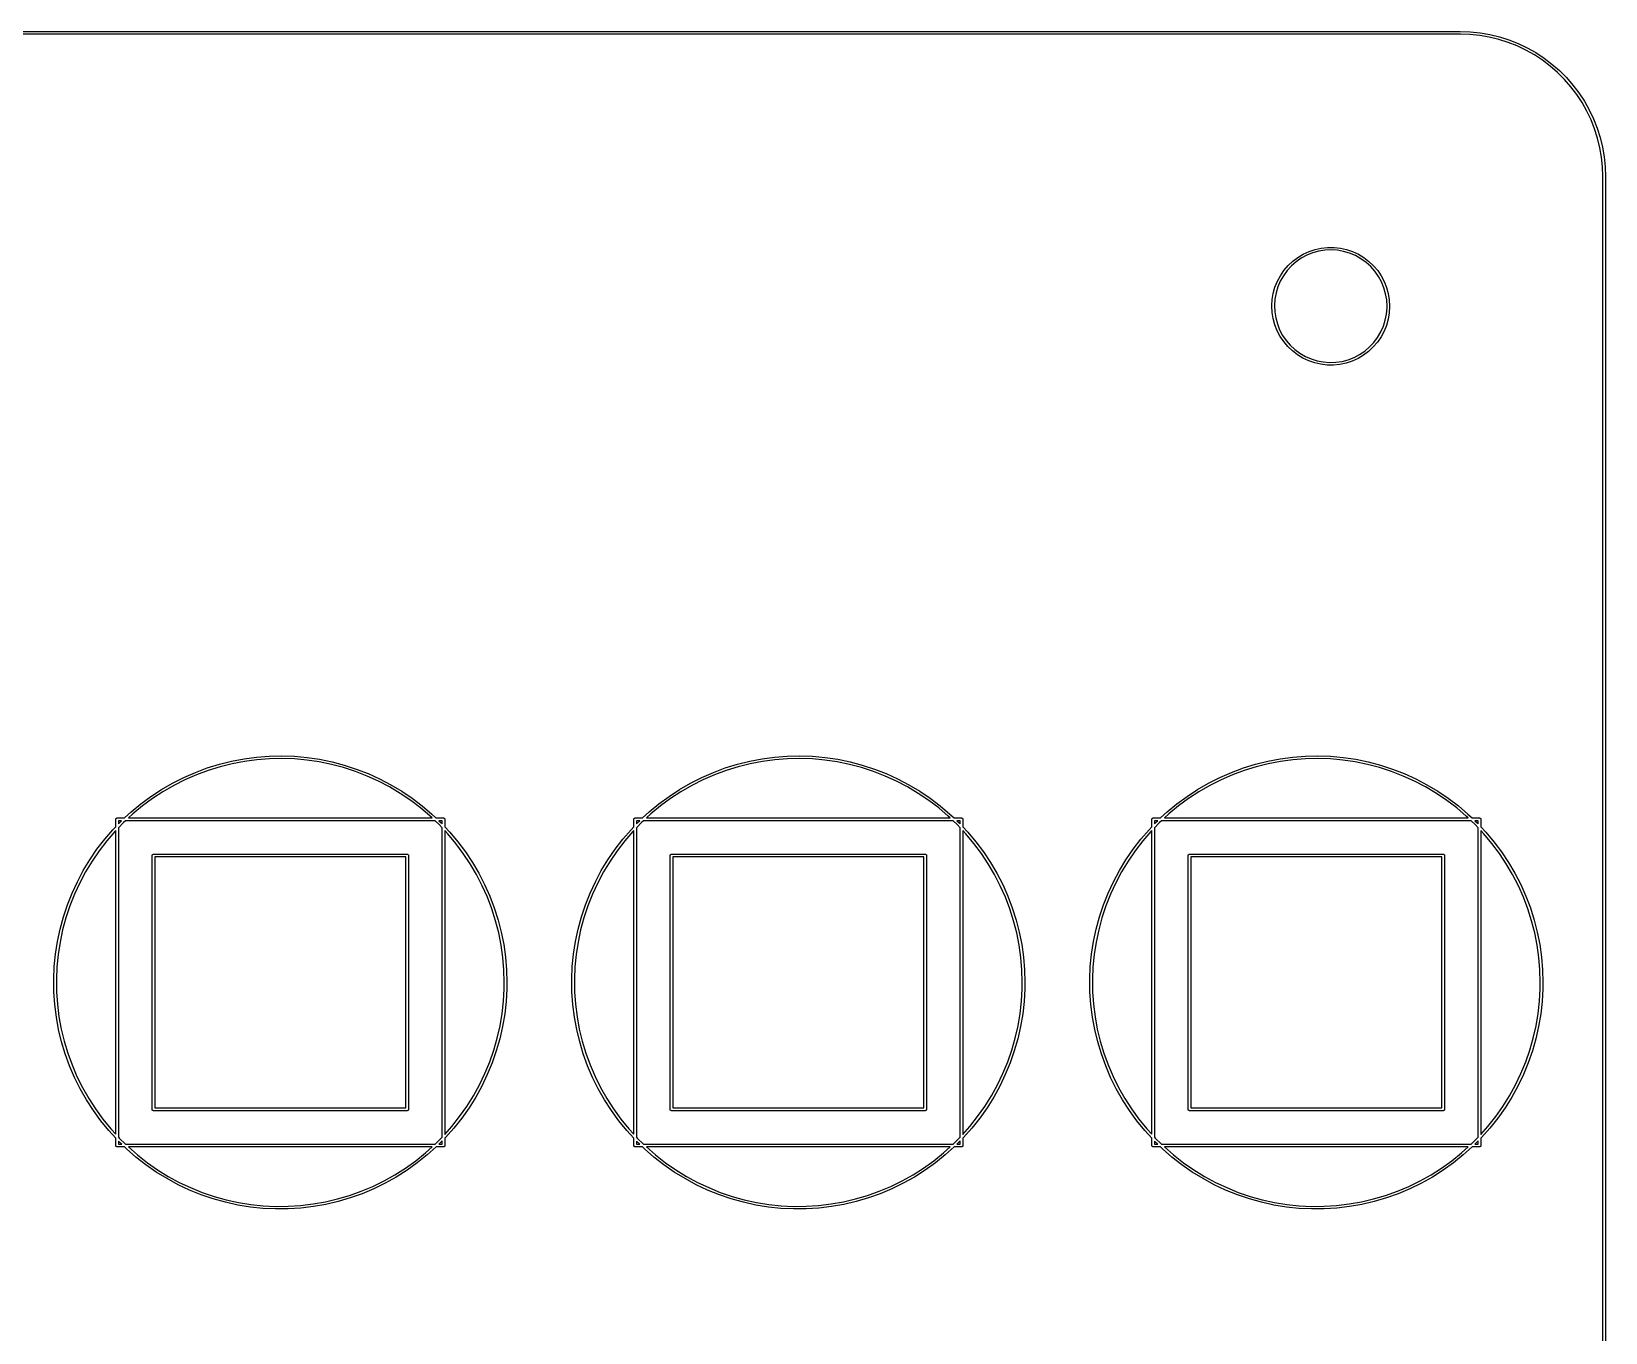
# Model space of a CAD drawing. Extents: x 63 to 356, y -222 to -69.
# Drawn here: x 269.6 to 356.5, y -140.8 to -69 of the extents above; entities that cross this region are included whole.
import ezdxf

# ---------------------------------------------------------------- set-up
doc = ezdxf.new("R2010")
doc.units = 0
doc.layers.add('BLACK', color=7, linetype='CONTINUOUS')

msp = doc.modelspace()

# ---------------------------------------------------------------- linework, layer by layer
at = {"layer": 'BLACK', "linetype": 'CONTINUOUS'}
for p, q in [((70.6437, -68.9813), (348.456, -68.9813)), ((348.456, -69.1312), (70.6437, -69.1312)), ((348.456, -68.9813), (349.003, -68.9999)), ((348.469, -69.1271), (348.456, -69.1312)), ((348.993, -69.145), (348.469, -69.1271)), ((349.527, -69.1999), (348.993, -69.145)), ((349.003, -68.9999), (349.547, -69.0559)), ((350.057, -69.2912), (349.527, -69.1999)), ((349.547, -69.0559), (350.086, -69.1488)), ((350.579, -69.4184), (350.057, -69.2912)), ((350.086, -69.1488), (350.618, -69.2784)), ((351.091, -69.5809), (350.579, -69.4184)), ((350.618, -69.2784), (351.139, -69.4439)), ((351.139, -69.4439), (351.648, -69.6446)), ((351.59, -69.778), (351.091, -69.5809)), ((352.076, -70.0087), (351.59, -69.778)), ((351.648, -69.6446), (352.143, -69.8796)), ((352.544, -70.272), (352.076, -70.0087)), ((352.143, -69.8796), (352.619, -70.1477)), ((352.993, -70.5666), (352.544, -70.272)), ((352.619, -70.1477), (353.077, -70.4478)), ((353.421, -70.8912), (352.993, -70.5666)), ((353.077, -70.4478), (353.513, -70.7784)), ((353.826, -71.2442), (353.421, -70.8912)), ((353.513, -70.7784), (353.925, -71.1379)), ((353.925, -71.1379), (354.312, -71.5248)), ((354.206, -71.6241), (353.826, -71.2442)), ((354.559, -72.0289), (354.206, -71.6241)), ((354.312, -71.5248), (354.672, -71.9372)), ((354.883, -72.457), (354.559, -72.0289)), ((354.672, -71.9372), (355.002, -72.3731)), ((355.178, -72.9061), (354.883, -72.457)), ((355.002, -72.3731), (355.302, -72.8306)), ((355.441, -73.3744), (355.178, -72.9061)), ((355.302, -72.8306), (355.57, -73.3075)), ((355.672, -73.8595), (355.441, -73.3744)), ((355.57, -73.3075), (355.805, -73.8016)), ((355.805, -73.8016), (356.006, -74.3105)), ((355.869, -74.3592), (355.672, -73.8595)), ((356.032, -74.8712), (355.869, -74.3592)), ((356.006, -74.3105), (356.172, -74.832)), ((356.159, -75.3931), (356.032, -74.8712)), ((356.25, -75.9225), (356.159, -75.3931)), ((356.172, -74.832), (356.301, -75.3636)), ((356.301, -75.3636), (356.394, -75.9027)), ((356.305, -76.4569), (356.25, -75.9225)), ((356.394, -75.9027), (356.45, -76.447)), ((356.323, -76.972), (356.305, -76.4569)), ((356.319, -76.9937), (356.323, -76.972)), ((356.319, -213.519), (356.319, -76.9937)), ((356.45, -76.447), (356.469, -76.9937)), ((356.469, -76.9937), (356.469, -213.519)), ((339.215, -81.6552), (339.495, -81.4431)), ((339.686, -81.493), (339.401, -81.6908)), ((339.495, -81.4431), (339.797, -81.2626)), ((339.991, -81.3281), (339.686, -81.493)), ((339.797, -81.2626), (340.116, -81.1157)), ((340.312, -81.1983), (339.991, -81.3281)), ((340.116, -81.1157), (340.449, -81.0042)), ((340.646, -81.105), (340.312, -81.1983)), ((340.449, -81.0042), (340.793, -80.9293)), ((340.988, -81.0496), (340.646, -81.105)), ((340.793, -80.9293), (341.142, -80.892)), ((341.334, -81.0327), (340.988, -81.0496)), ((341.142, -80.892), (341.494, -80.8926)), ((341.68, -81.0545), (341.334, -81.0327)), ((341.494, -80.8926), (341.843, -80.9311)), ((342.022, -81.1146), (341.68, -81.0545)), ((341.843, -80.9311), (342.186, -81.0072)), ((342.354, -81.2125), (342.022, -81.1146)), ((342.186, -81.0072), (342.519, -81.1199)), ((342.674, -81.3468), (342.354, -81.2125)), ((342.519, -81.1199), (342.838, -81.2679)), ((342.976, -81.516), (342.674, -81.3468)), ((342.838, -81.2679), (343.139, -81.4495)), ((343.258, -81.7177), (342.976, -81.516)), ((343.139, -81.4495), (343.419, -81.6625)), ((338.367, -82.764), (338.533, -82.4539)), ((338.703, -82.4556), (338.531, -82.757)), ((338.533, -82.4539), (338.731, -82.1635)), ((338.906, -82.1751), (338.703, -82.4556)), ((338.731, -82.1635), (338.959, -81.8962)), ((339.14, -81.9191), (338.906, -82.1751)), ((338.959, -81.8962), (339.215, -81.6552)), ((339.401, -81.6908), (339.14, -81.9191)), ((343.516, -81.9497), (343.258, -81.7177)), ((343.419, -81.6625), (343.674, -81.9045)), ((343.746, -82.2089), (343.516, -81.9497)), ((343.674, -81.9045), (343.901, -82.1726)), ((343.946, -82.4922), (343.746, -82.2089)), ((343.901, -82.1726), (344.098, -82.4636)), ((344.098, -82.4636), (344.263, -82.7743)), ((338.141, -83.4285), (338.236, -83.0901)), ((338.236, -83.0901), (338.367, -82.764)), ((338.395, -83.0756), (338.295, -83.4074)), ((338.531, -82.757), (338.395, -83.0756)), ((344.113, -82.7959), (343.946, -82.4922)), ((344.245, -83.1164), (344.113, -82.7959)), ((344.34, -83.4496), (344.245, -83.1164)), ((344.263, -82.7743), (344.393, -83.1009)), ((344.393, -83.1009), (344.487, -83.4396)), ((338.063, -84.1262), (338.064, -84.0941)), ((338.08, -84.4772), (338.063, -84.1262)), ((338.064, -84.0941), (338.083, -83.7752)), ((338.083, -83.7752), (338.141, -83.4285)), ((338.232, -83.7484), (338.208, -84.0941)), ((338.208, -84.0941), (338.222, -84.4405)), ((338.295, -83.4074), (338.232, -83.7484)), ((344.398, -83.7914), (344.34, -83.4496)), ((344.417, -84.1375), (344.398, -83.7914)), ((344.416, -84.2242), (344.417, -84.1375)), ((344.487, -83.4396), (344.543, -83.7865)), ((344.562, -84.1602), (344.541, -84.511)), ((344.543, -83.7865), (344.562, -84.1375)), ((344.562, -84.1375), (344.562, -84.1602)), ((338.136, -84.8243), (338.08, -84.4772)), ((338.229, -85.1634), (338.136, -84.8243)), ((338.222, -84.4405), (338.275, -84.783)), ((338.275, -84.783), (338.366, -85.1176)), ((344.215, -85.2401), (344.32, -84.9097)), ((344.32, -84.9097), (344.387, -84.5696)), ((344.482, -84.8575), (344.385, -85.1956)), ((344.387, -84.5696), (344.416, -84.2242)), ((344.541, -84.511), (344.482, -84.8575)), ((338.357, -85.4904), (338.229, -85.1634)), ((338.521, -85.8016), (338.357, -85.4904)), ((338.366, -85.1176), (338.494, -85.4398)), ((338.494, -85.4398), (338.657, -85.7459)), ((338.717, -86.0934), (338.521, -85.8016)), ((338.657, -85.7459), (338.853, -86.0319)), ((343.691, -86.1333), (343.899, -85.8557)), ((344.087, -85.8308), (343.887, -86.1205)), ((343.899, -85.8557), (344.074, -85.5567)), ((344.074, -85.5567), (344.215, -85.2401)), ((344.253, -85.5213), (344.087, -85.8308)), ((344.385, -85.1956), (344.253, -85.5213)), ((338.943, -86.3623), (338.717, -86.0934)), ((338.853, -86.0319), (339.079, -86.2943)), ((339.197, -86.6051), (338.943, -86.3623)), ((339.079, -86.2943), (339.333, -86.5299)), ((339.476, -86.8191), (339.197, -86.6051)), ((339.333, -86.5299), (339.612, -86.7356)), ((339.777, -87.0017), (339.476, -86.8191)), ((339.612, -86.7356), (339.913, -86.9089)), ((342.595, -86.9651), (342.902, -86.8045)), ((342.902, -86.8045), (343.19, -86.6106)), ((343.402, -86.6271), (343.12, -86.8382)), ((343.19, -86.6106), (343.454, -86.386)), ((343.658, -86.387), (343.402, -86.6271)), ((343.454, -86.386), (343.691, -86.1333)), ((343.887, -86.1205), (343.658, -86.387)), ((340.095, -87.1508), (339.777, -87.0017)), ((339.913, -86.9089), (340.23, -87.0477)), ((340.428, -87.2647), (340.095, -87.1508)), ((340.23, -87.0477), (340.561, -87.1502)), ((340.771, -87.342), (340.428, -87.2647)), ((340.561, -87.1502), (340.902, -87.2151)), ((341.12, -87.3818), (340.771, -87.342)), ((340.902, -87.2151), (341.247, -87.2417)), ((341.471, -87.3836), (341.12, -87.3818)), ((341.247, -87.2417), (341.594, -87.2296)), ((341.821, -87.3475), (341.471, -87.3836)), ((341.594, -87.2296), (341.937, -87.179)), ((342.165, -87.2738), (341.821, -87.3475)), ((341.937, -87.179), (342.272, -87.0904)), ((342.498, -87.1634), (342.165, -87.2738)), ((342.272, -87.0904), (342.595, -86.9651)), ((342.818, -87.0177), (342.498, -87.1634)), ((343.12, -86.8382), (342.818, -87.0177)), ((280.007, -109.405), (280.685, -109.236)), ((280.716, -109.378), (280.046, -109.545)), ((280.685, -109.236), (281.37, -109.105)), ((281.394, -109.248), (280.716, -109.378)), ((281.37, -109.105), (282.062, -109.013)), ((282.077, -109.157), (281.394, -109.248)), ((282.062, -109.013), (282.758, -108.96)), ((282.765, -109.104), (282.077, -109.157)), ((282.758, -108.96), (283.456, -108.945)), ((283.455, -109.09), (282.765, -109.104)), ((284.144, -109.114), (283.455, -109.09)), ((283.456, -108.945), (284.154, -108.969)), ((284.832, -109.176), (284.144, -109.114)), ((284.154, -108.969), (284.849, -109.033)), ((285.514, -109.277), (284.832, -109.176)), ((284.849, -109.033), (285.539, -109.134)), ((286.19, -109.416), (285.514, -109.277)), ((285.539, -109.134), (286.223, -109.275)), ((286.223, -109.275), (286.898, -109.453)), ((308.582, -109.405), (309.26, -109.236)), ((309.291, -109.378), (308.621, -109.545)), ((309.26, -109.236), (309.945, -109.105)), ((309.969, -109.248), (309.291, -109.378)), ((309.945, -109.105), (310.637, -109.013)), ((310.652, -109.157), (309.969, -109.248)), ((310.637, -109.013), (311.333, -108.96)), ((311.34, -109.104), (310.652, -109.157)), ((311.333, -108.96), (312.031, -108.945)), ((312.03, -109.09), (311.34, -109.104)), ((312.719, -109.114), (312.03, -109.09)), ((312.031, -108.945), (312.729, -108.969)), ((313.407, -109.176), (312.719, -109.114)), ((312.729, -108.969), (313.424, -109.033)), ((314.089, -109.277), (313.407, -109.176)), ((313.424, -109.033), (314.114, -109.134)), ((314.765, -109.416), (314.089, -109.277)), ((314.114, -109.134), (314.798, -109.275)), ((314.798, -109.275), (315.473, -109.453)), ((337.157, -109.405), (337.835, -109.236)), ((337.866, -109.378), (337.196, -109.545)), ((337.835, -109.236), (338.52, -109.105)), ((338.544, -109.248), (337.866, -109.378)), ((338.52, -109.105), (339.212, -109.013)), ((339.227, -109.157), (338.544, -109.248)), ((339.212, -109.013), (339.908, -108.96)), ((339.915, -109.104), (339.227, -109.157)), ((339.908, -108.96), (340.606, -108.945)), ((340.605, -109.09), (339.915, -109.104)), ((341.294, -109.114), (340.605, -109.09)), ((340.606, -108.945), (341.304, -108.969)), ((341.982, -109.176), (341.294, -109.114)), ((341.304, -108.969), (341.999, -109.033)), ((342.664, -109.277), (341.982, -109.176)), ((341.999, -109.033), (342.689, -109.134)), ((343.34, -109.416), (342.664, -109.277)), ((342.689, -109.134), (343.373, -109.275)), ((343.373, -109.275), (344.048, -109.453)), ((277.424, -110.449), (278.047, -110.134)), ((278.109, -110.265), (277.493, -110.576)), ((278.047, -110.134), (278.686, -109.855)), ((278.741, -109.989), (278.109, -110.265)), ((278.686, -109.855), (279.341, -109.611)), ((279.387, -109.749), (278.741, -109.989)), ((279.341, -109.611), (280.007, -109.405)), ((280.046, -109.545), (279.387, -109.749)), ((286.857, -109.592), (286.19, -109.416)), ((287.513, -109.805), (286.857, -109.592)), ((286.898, -109.453), (287.562, -109.669)), ((288.156, -110.055), (287.513, -109.805)), ((287.562, -109.669), (288.212, -109.921)), ((288.784, -110.34), (288.156, -110.055)), ((288.212, -109.921), (288.848, -110.21)), ((288.848, -110.21), (289.467, -110.533)), ((305.999, -110.449), (306.622, -110.134)), ((306.684, -110.265), (306.068, -110.576)), ((306.622, -110.134), (307.261, -109.855)), ((307.316, -109.989), (306.684, -110.265)), ((307.261, -109.855), (307.916, -109.611)), ((307.962, -109.749), (307.316, -109.989)), ((307.916, -109.611), (308.582, -109.405)), ((308.621, -109.545), (307.962, -109.749)), ((315.432, -109.592), (314.765, -109.416)), ((316.088, -109.805), (315.432, -109.592)), ((315.473, -109.453), (316.137, -109.669)), ((316.731, -110.055), (316.088, -109.805)), ((316.137, -109.669), (316.787, -109.921)), ((317.359, -110.34), (316.731, -110.055)), ((316.787, -109.921), (317.423, -110.21)), ((317.423, -110.21), (318.042, -110.533)), ((334.574, -110.449), (335.197, -110.134)), ((335.259, -110.265), (334.643, -110.576)), ((335.197, -110.134), (335.836, -109.855)), ((335.891, -109.989), (335.259, -110.265)), ((335.836, -109.855), (336.491, -109.611)), ((336.537, -109.749), (335.891, -109.989)), ((336.491, -109.611), (337.157, -109.405)), ((337.196, -109.545), (336.537, -109.749)), ((344.007, -109.592), (343.34, -109.416)), ((344.663, -109.805), (344.007, -109.592)), ((344.048, -109.453), (344.712, -109.669)), ((345.306, -110.055), (344.663, -109.805)), ((344.712, -109.669), (345.362, -109.921)), ((345.934, -110.34), (345.306, -110.055)), ((345.362, -109.921), (345.998, -110.21)), ((345.998, -110.21), (346.617, -110.533)), ((276.235, -111.18), (276.819, -110.798)), ((276.895, -110.921), (276.318, -111.299)), ((276.819, -110.798), (277.424, -110.449)), ((277.493, -110.576), (276.895, -110.921)), ((289.396, -110.66), (288.784, -110.34)), ((289.988, -111.013), (289.396, -110.66)), ((289.467, -110.533), (290.066, -110.89)), ((290.56, -111.399), (289.988, -111.013)), ((290.066, -110.89), (290.645, -111.281)), ((304.81, -111.18), (305.394, -110.798)), ((305.47, -110.921), (304.893, -111.299)), ((305.394, -110.798), (305.999, -110.449)), ((306.068, -110.576), (305.47, -110.921)), ((317.971, -110.66), (317.359, -110.34)), ((318.563, -111.013), (317.971, -110.66)), ((318.042, -110.533), (318.641, -110.89)), ((319.135, -111.399), (318.563, -111.013)), ((318.641, -110.89), (319.22, -111.281)), ((333.385, -111.18), (333.969, -110.798)), ((334.045, -110.921), (333.468, -111.299)), ((333.969, -110.798), (334.574, -110.449)), ((334.643, -110.576), (334.045, -110.921)), ((346.546, -110.66), (345.934, -110.34)), ((347.138, -111.013), (346.546, -110.66)), ((346.617, -110.533), (347.216, -110.89)), ((347.71, -111.399), (347.138, -111.013)), ((347.216, -110.89), (347.795, -111.281)), ((275.136, -112.039), (275.674, -111.594)), ((275.763, -111.709), (275.231, -112.148)), ((275.674, -111.594), (276.235, -111.18)), ((276.318, -111.299), (275.763, -111.709)), ((291.11, -111.816), (290.56, -111.399)), ((290.645, -111.281), (291.201, -111.703)), ((291.635, -112.263), (291.11, -111.816)), ((291.201, -111.703), (291.732, -112.155)), ((303.711, -112.039), (304.249, -111.594)), ((304.338, -111.709), (303.806, -112.148)), ((304.249, -111.594), (304.81, -111.18)), ((304.893, -111.299), (304.338, -111.709)), ((319.685, -111.816), (319.135, -111.399)), ((319.22, -111.281), (319.776, -111.703)), ((320.21, -112.263), (319.685, -111.816)), ((319.776, -111.703), (320.307, -112.155)), ((332.286, -112.039), (332.824, -111.594)), ((332.913, -111.709), (332.381, -112.148)), ((332.824, -111.594), (333.385, -111.18)), ((333.468, -111.299), (332.913, -111.709)), ((348.26, -111.816), (347.71, -111.399)), ((347.795, -111.281), (348.351, -111.703)), ((348.785, -112.263), (348.26, -111.816)), ((348.351, -111.703), (348.882, -112.155)), ((274.139, -113.016), (274.294, -112.855)), ((274.294, -112.444), (274.296, -112.434)), ((274.294, -112.855), (274.294, -112.444)), ((274.295, -112.431), (274.297, -112.428)), ((274.296, -112.434), (274.295, -112.431)), ((274.297, -112.428), (274.298, -112.418)), ((274.298, -112.418), (274.311, -112.403)), ((274.311, -112.403), (274.321, -112.386)), ((274.321, -112.386), (274.327, -112.384)), ((274.327, -112.384), (274.331, -112.379)), ((274.331, -112.379), (274.35, -112.375)), ((274.35, -112.375), (274.369, -112.369)), ((274.369, -112.369), (274.78, -112.369)), ((274.444, -112.519), (274.444, -112.7)), ((274.444, -112.7), (274.618, -112.519)), ((274.618, -112.519), (274.444, -112.519)), ((274.725, -112.617), (274.444, -112.908)), ((274.831, -112.519), (274.725, -112.617)), ((274.78, -112.369), (275.136, -112.039)), ((291.904, -112.519), (274.831, -112.519)), ((275.231, -112.148), (274.993, -112.369)), ((274.993, -112.369), (291.747, -112.369)), ((291.747, -112.369), (291.635, -112.263)), ((291.732, -112.155), (291.957, -112.369)), ((292.135, -112.739), (291.904, -112.519)), ((291.957, -112.369), (292.369, -112.369)), ((292.114, -112.519), (292.238, -112.636)), ((292.294, -112.519), (292.114, -112.519)), ((292.294, -112.908), (292.135, -112.739)), ((292.238, -112.636), (292.294, -112.696)), ((292.294, -112.696), (292.294, -112.519)), ((292.369, -112.369), (292.379, -112.37)), ((292.379, -112.37), (292.382, -112.37)), ((292.382, -112.37), (292.385, -112.372)), ((292.385, -112.372), (292.394, -112.373)), ((292.394, -112.373), (292.409, -112.386)), ((292.409, -112.386), (292.426, -112.395)), ((292.426, -112.395), (292.429, -112.402)), ((292.429, -112.402), (292.434, -112.406)), ((292.434, -112.406), (292.437, -112.425)), ((292.437, -112.425), (292.444, -112.444)), ((292.444, -112.444), (292.444, -112.856)), ((292.444, -112.856), (292.716, -113.145)), ((302.714, -113.016), (302.869, -112.855)), ((302.869, -112.444), (302.871, -112.434)), ((302.869, -112.855), (302.869, -112.444)), ((302.87, -112.431), (302.872, -112.428)), ((302.871, -112.434), (302.87, -112.431)), ((302.872, -112.428), (302.873, -112.418)), ((302.873, -112.418), (302.886, -112.403)), ((302.886, -112.403), (302.896, -112.386)), ((302.896, -112.386), (302.902, -112.384)), ((302.902, -112.384), (302.906, -112.379)), ((302.906, -112.379), (302.925, -112.375)), ((302.925, -112.375), (302.944, -112.369)), ((302.944, -112.369), (303.355, -112.369)), ((303.019, -112.519), (303.019, -112.7)), ((303.019, -112.7), (303.193, -112.519)), ((303.193, -112.519), (303.019, -112.519)), ((303.3, -112.617), (303.019, -112.908)), ((303.406, -112.519), (303.3, -112.617)), ((303.355, -112.369), (303.711, -112.039)), ((320.479, -112.519), (303.406, -112.519)), ((303.806, -112.148), (303.568, -112.369)), ((303.568, -112.369), (320.322, -112.369)), ((320.322, -112.369), (320.21, -112.263)), ((320.307, -112.155), (320.532, -112.369)), ((320.71, -112.739), (320.479, -112.519)), ((320.532, -112.369), (320.944, -112.369)), ((320.689, -112.519), (320.813, -112.636)), ((320.869, -112.519), (320.689, -112.519)), ((320.869, -112.908), (320.71, -112.739)), ((320.813, -112.636), (320.869, -112.696)), ((320.869, -112.696), (320.869, -112.519)), ((320.944, -112.369), (320.954, -112.37)), ((320.954, -112.37), (320.957, -112.37)), ((320.957, -112.37), (320.96, -112.372)), ((320.96, -112.372), (320.969, -112.373)), ((320.969, -112.373), (320.984, -112.386)), ((320.984, -112.386), (321.001, -112.395)), ((321.001, -112.395), (321.004, -112.402)), ((321.004, -112.402), (321.009, -112.406)), ((321.009, -112.406), (321.012, -112.425)), ((321.012, -112.425), (321.019, -112.444)), ((321.019, -112.444), (321.019, -112.856)), ((321.019, -112.856), (321.291, -113.145)), ((331.289, -113.016), (331.444, -112.855)), ((331.444, -112.444), (331.446, -112.434)), ((331.444, -112.855), (331.444, -112.444)), ((331.445, -112.431), (331.447, -112.428)), ((331.446, -112.434), (331.445, -112.431)), ((331.447, -112.428), (331.448, -112.418)), ((331.448, -112.418), (331.461, -112.403)), ((331.461, -112.403), (331.471, -112.386)), ((331.471, -112.386), (331.477, -112.384)), ((331.477, -112.384), (331.481, -112.379)), ((331.481, -112.379), (331.5, -112.375)), ((331.5, -112.375), (331.519, -112.369)), ((331.519, -112.369), (331.93, -112.369)), ((331.594, -112.519), (331.594, -112.7)), ((331.594, -112.7), (331.768, -112.519)), ((331.768, -112.519), (331.594, -112.519)), ((331.875, -112.617), (331.594, -112.908)), ((331.981, -112.519), (331.875, -112.617)), ((331.93, -112.369), (332.286, -112.039)), ((349.054, -112.519), (331.981, -112.519)), ((332.381, -112.148), (332.143, -112.369)), ((332.143, -112.369), (348.897, -112.369)), ((348.897, -112.369), (348.785, -112.263)), ((348.882, -112.155), (349.107, -112.369)), ((349.285, -112.739), (349.054, -112.519)), ((349.107, -112.369), (349.519, -112.369)), ((349.264, -112.519), (349.388, -112.636)), ((349.444, -112.519), (349.264, -112.519)), ((349.444, -112.908), (349.285, -112.739)), ((349.388, -112.636), (349.444, -112.696)), ((349.444, -112.696), (349.444, -112.519)), ((349.519, -112.369), (349.529, -112.37)), ((349.529, -112.37), (349.532, -112.37)), ((349.532, -112.37), (349.535, -112.372)), ((349.535, -112.372), (349.544, -112.373)), ((349.544, -112.373), (349.559, -112.386)), ((349.559, -112.386), (349.576, -112.395)), ((349.576, -112.395), (349.579, -112.402)), ((349.579, -112.402), (349.584, -112.406)), ((349.584, -112.406), (349.587, -112.425)), ((349.587, -112.425), (349.594, -112.444)), ((349.594, -112.444), (349.594, -112.856)), ((349.594, -112.856), (349.866, -113.145)), ((273.257, -114.097), (273.683, -113.544)), ((273.795, -113.636), (273.374, -114.182)), ((273.683, -113.544), (274.139, -113.016)), ((274.246, -113.113), (273.795, -113.636)), ((274.294, -113.064), (274.246, -113.113)), ((274.294, -129.82), (274.294, -113.064)), ((274.444, -112.908), (274.444, -129.984)), ((292.294, -129.982), (292.294, -112.908)), ((292.607, -113.241), (292.444, -113.067)), ((292.444, -113.067), (292.444, -129.823)), ((293.051, -113.77), (292.607, -113.241)), ((292.716, -113.145), (293.164, -113.68)), ((293.164, -113.68), (293.582, -114.239)), ((301.832, -114.097), (302.258, -113.544)), ((302.37, -113.636), (301.949, -114.182)), ((302.258, -113.544), (302.714, -113.016)), ((302.821, -113.113), (302.37, -113.636)), ((302.869, -113.064), (302.821, -113.113)), ((302.869, -129.82), (302.869, -113.064)), ((303.019, -112.908), (303.019, -129.984)), ((320.869, -129.982), (320.869, -112.908)), ((321.182, -113.241), (321.019, -113.067)), ((321.019, -113.067), (321.019, -129.823)), ((321.626, -113.77), (321.182, -113.241)), ((321.291, -113.145), (321.739, -113.68)), ((321.739, -113.68), (322.157, -114.239)), ((330.407, -114.097), (330.833, -113.544)), ((330.945, -113.636), (330.524, -114.182)), ((330.833, -113.544), (331.289, -113.016)), ((331.396, -113.113), (330.945, -113.636)), ((331.444, -113.064), (331.396, -113.113)), ((331.444, -129.82), (331.444, -113.064)), ((331.594, -112.908), (331.594, -129.984)), ((349.444, -129.982), (349.444, -112.908)), ((349.757, -113.241), (349.594, -113.067)), ((349.594, -113.067), (349.594, -129.823)), ((350.201, -113.77), (349.757, -113.241)), ((349.866, -113.145), (350.314, -113.68)), ((350.314, -113.68), (350.732, -114.239)), ((272.862, -114.673), (273.257, -114.097)), ((273.374, -114.182), (272.984, -114.751)), ((276.294, -114.444), (276.296, -114.434)), ((276.294, -128.444), (276.294, -114.444)), ((276.295, -114.431), (276.297, -114.428)), ((276.296, -114.434), (276.295, -114.431)), ((276.297, -114.428), (276.298, -114.418)), ((276.298, -114.418), (276.311, -114.403)), ((276.311, -114.403), (276.321, -114.386)), ((276.321, -114.386), (276.327, -114.384)), ((276.327, -114.384), (276.331, -114.379)), ((276.331, -114.379), (276.35, -114.375)), ((276.35, -114.375), (276.369, -114.369)), ((276.369, -114.369), (290.369, -114.369)), ((276.444, -114.519), (276.444, -128.369)), ((290.294, -114.519), (276.444, -114.519)), ((290.294, -128.369), (290.294, -114.519)), ((290.369, -114.369), (290.379, -114.37)), ((290.379, -114.37), (290.382, -114.37)), ((290.382, -114.37), (290.385, -114.372)), ((290.385, -114.372), (290.394, -114.373)), ((290.394, -114.373), (290.409, -114.386)), ((290.409, -114.386), (290.426, -114.395)), ((290.426, -114.395), (290.429, -114.402)), ((290.429, -114.402), (290.434, -114.406)), ((290.434, -114.406), (290.437, -114.425)), ((290.437, -114.425), (290.444, -114.444)), ((290.444, -114.444), (290.444, -128.444)), ((293.464, -114.322), (293.051, -113.77)), ((293.846, -114.897), (293.464, -114.322)), ((293.582, -114.239), (293.969, -114.82)), ((301.437, -114.673), (301.832, -114.097)), ((301.949, -114.182), (301.559, -114.751)), ((304.869, -114.444), (304.871, -114.434)), ((304.869, -128.444), (304.869, -114.444)), ((304.87, -114.431), (304.872, -114.428)), ((304.871, -114.434), (304.87, -114.431)), ((304.872, -114.428), (304.873, -114.418)), ((304.873, -114.418), (304.886, -114.403)), ((304.886, -114.403), (304.896, -114.386)), ((304.896, -114.386), (304.902, -114.384)), ((304.902, -114.384), (304.906, -114.379)), ((304.906, -114.379), (304.925, -114.375)), ((304.925, -114.375), (304.944, -114.369)), ((304.944, -114.369), (318.944, -114.369)), ((305.019, -114.519), (305.019, -128.369)), ((318.869, -114.519), (305.019, -114.519)), ((318.869, -128.369), (318.869, -114.519)), ((318.944, -114.369), (318.954, -114.37)), ((318.954, -114.37), (318.957, -114.37)), ((318.957, -114.37), (318.96, -114.372)), ((318.96, -114.372), (318.969, -114.373)), ((318.969, -114.373), (318.984, -114.386)), ((318.984, -114.386), (319.001, -114.395)), ((319.001, -114.395), (319.004, -114.402)), ((319.004, -114.402), (319.009, -114.406)), ((319.009, -114.406), (319.012, -114.425)), ((319.012, -114.425), (319.019, -114.444)), ((319.019, -114.444), (319.019, -128.444)), ((322.039, -114.322), (321.626, -113.77)), ((322.421, -114.897), (322.039, -114.322)), ((322.157, -114.239), (322.544, -114.82)), ((330.012, -114.673), (330.407, -114.097)), ((330.524, -114.182), (330.134, -114.751)), ((333.444, -114.444), (333.446, -114.434)), ((333.444, -128.444), (333.444, -114.444)), ((333.445, -114.431), (333.447, -114.428)), ((333.446, -114.434), (333.445, -114.431)), ((333.447, -114.428), (333.448, -114.418)), ((333.448, -114.418), (333.461, -114.403)), ((333.461, -114.403), (333.471, -114.386)), ((333.471, -114.386), (333.477, -114.384)), ((333.477, -114.384), (333.481, -114.379)), ((333.481, -114.379), (333.5, -114.375)), ((333.5, -114.375), (333.519, -114.369)), ((333.519, -114.369), (347.519, -114.369)), ((333.594, -114.519), (333.594, -128.369)), ((347.444, -114.519), (333.594, -114.519)), ((347.444, -128.369), (347.444, -114.519)), ((347.519, -114.369), (347.529, -114.37)), ((347.529, -114.37), (347.532, -114.37)), ((347.532, -114.37), (347.535, -114.372)), ((347.535, -114.372), (347.544, -114.373)), ((347.544, -114.373), (347.559, -114.386)), ((347.559, -114.386), (347.576, -114.395)), ((347.576, -114.395), (347.579, -114.402)), ((347.579, -114.402), (347.584, -114.406)), ((347.584, -114.406), (347.587, -114.425)), ((347.587, -114.425), (347.594, -114.444)), ((347.594, -114.444), (347.594, -128.444)), ((350.614, -114.322), (350.201, -113.77)), ((350.996, -114.897), (350.614, -114.322)), ((350.732, -114.239), (351.119, -114.82)), ((272.173, -115.886), (272.501, -115.27)), ((272.627, -115.341), (272.303, -115.951)), ((272.501, -115.27), (272.862, -114.673)), ((272.984, -114.751), (272.627, -115.341)), ((294.195, -115.492), (293.846, -114.897)), ((293.969, -114.82), (294.322, -115.422)), ((294.322, -115.422), (294.641, -116.043)), ((300.748, -115.886), (301.076, -115.27)), ((301.202, -115.341), (300.878, -115.951)), ((301.076, -115.27), (301.437, -114.673)), ((301.559, -114.751), (301.202, -115.341)), ((322.77, -115.492), (322.421, -114.897)), ((322.544, -114.82), (322.897, -115.422)), ((322.897, -115.422), (323.216, -116.043)), ((329.323, -115.886), (329.651, -115.27)), ((329.777, -115.341), (329.453, -115.951)), ((329.651, -115.27), (330.012, -114.673)), ((330.134, -114.751), (329.777, -115.341)), ((351.345, -115.492), (350.996, -114.897)), ((351.119, -114.82), (351.472, -115.422)), ((351.472, -115.422), (351.791, -116.043)), ((271.88, -116.52), (272.173, -115.886)), ((272.303, -115.951), (272.014, -116.577)), ((294.51, -116.106), (294.195, -115.492)), ((294.791, -116.736), (294.51, -116.106)), ((294.641, -116.043), (294.925, -116.681)), ((300.455, -116.52), (300.748, -115.886)), ((300.878, -115.951), (300.589, -116.577)), ((323.085, -116.106), (322.77, -115.492)), ((323.366, -116.736), (323.085, -116.106)), ((323.216, -116.043), (323.5, -116.681)), ((329.03, -116.52), (329.323, -115.886)), ((329.453, -115.951), (329.164, -116.577)), ((351.66, -116.106), (351.345, -115.492)), ((351.941, -116.736), (351.66, -116.106)), ((351.791, -116.043), (352.075, -116.681)), ((271.403, -117.831), (271.623, -117.169)), ((271.623, -117.169), (271.88, -116.52)), ((272.014, -116.577), (271.76, -117.218)), ((295.036, -117.381), (294.791, -116.736)), ((294.925, -116.681), (295.173, -117.333)), ((299.978, -117.831), (300.198, -117.169)), ((300.198, -117.169), (300.455, -116.52)), ((300.589, -116.577), (300.335, -117.218)), ((323.611, -117.381), (323.366, -116.736)), ((323.5, -116.681), (323.748, -117.333)), ((328.553, -117.831), (328.773, -117.169)), ((328.773, -117.169), (329.03, -116.52)), ((329.164, -116.577), (328.91, -117.218)), ((352.186, -117.381), (351.941, -116.736)), ((352.075, -116.681), (352.323, -117.333)), ((271.22, -118.505), (271.403, -117.831)), ((271.542, -117.873), (271.361, -118.539)), ((271.76, -117.218), (271.542, -117.873)), ((295.244, -118.038), (295.036, -117.381)), ((295.173, -117.333), (295.384, -117.999)), ((295.416, -118.707), (295.244, -118.038)), ((295.384, -117.999), (295.557, -118.675)), ((299.795, -118.505), (299.978, -117.831)), ((300.117, -117.873), (299.936, -118.539)), ((300.335, -117.218), (300.117, -117.873)), ((323.819, -118.038), (323.611, -117.381)), ((323.748, -117.333), (323.959, -117.999)), ((323.991, -118.707), (323.819, -118.038)), ((323.959, -117.999), (324.132, -118.675)), ((328.37, -118.505), (328.553, -117.831)), ((328.692, -117.873), (328.511, -118.539)), ((328.91, -117.218), (328.692, -117.873)), ((352.394, -118.038), (352.186, -117.381)), ((352.323, -117.333), (352.534, -117.999)), ((352.566, -118.707), (352.394, -118.038)), ((352.534, -117.999), (352.707, -118.675)), ((271.075, -119.187), (271.22, -118.505)), ((271.361, -118.539), (271.218, -119.214)), ((295.55, -119.383), (295.416, -118.707)), ((295.557, -118.675), (295.693, -119.359)), ((299.65, -119.187), (299.795, -118.505)), ((299.936, -118.539), (299.793, -119.214)), ((324.125, -119.383), (323.991, -118.707)), ((324.132, -118.675), (324.268, -119.359)), ((328.225, -119.187), (328.37, -118.505)), ((328.511, -118.539), (328.368, -119.214)), ((352.7, -119.383), (352.566, -118.707)), ((352.707, -118.675), (352.843, -119.359)), ((270.968, -119.877), (271.075, -119.187)), ((271.218, -119.214), (271.112, -119.895)), ((295.646, -120.067), (295.55, -119.383)), ((295.693, -119.359), (295.79, -120.05)), ((299.543, -119.877), (299.65, -119.187)), ((299.793, -119.214), (299.687, -119.895)), ((324.221, -120.067), (324.125, -119.383)), ((324.268, -119.359), (324.365, -120.05)), ((328.118, -119.877), (328.225, -119.187)), ((328.368, -119.214), (328.262, -119.895)), ((352.796, -120.067), (352.7, -119.383)), ((352.843, -119.359), (352.94, -120.05)), ((270.871, -121.269), (270.9, -120.572)), ((270.9, -120.572), (270.968, -119.877)), ((271.045, -120.582), (271.016, -121.271)), ((271.112, -119.895), (271.045, -120.582)), ((295.704, -120.754), (295.646, -120.067)), ((295.79, -120.05), (295.848, -120.746)), ((299.446, -121.269), (299.475, -120.572)), ((299.475, -120.572), (299.543, -119.877)), ((299.62, -120.582), (299.591, -121.271)), ((299.687, -119.895), (299.62, -120.582)), ((324.279, -120.754), (324.221, -120.067)), ((324.365, -120.05), (324.423, -120.746)), ((328.021, -121.269), (328.05, -120.572)), ((328.05, -120.572), (328.118, -119.877)), ((328.195, -120.582), (328.166, -121.271)), ((328.262, -119.895), (328.195, -120.582)), ((352.854, -120.754), (352.796, -120.067)), ((352.94, -120.05), (352.998, -120.746)), ((270.871, -121.271), (270.871, -121.269)), ((270.881, -121.967), (270.871, -121.271)), ((271.016, -121.271), (271.025, -121.961)), ((295.723, -121.444), (295.704, -120.754)), ((295.718, -121.789), (295.723, -121.444)), ((295.848, -120.746), (295.868, -121.444)), ((295.868, -121.444), (295.863, -121.793)), ((299.446, -121.271), (299.446, -121.269)), ((299.456, -121.967), (299.446, -121.271)), ((299.591, -121.271), (299.6, -121.961)), ((324.298, -121.444), (324.279, -120.754)), ((324.293, -121.789), (324.298, -121.444)), ((324.423, -120.746), (324.443, -121.444)), ((324.443, -121.444), (324.438, -121.793)), ((328.021, -121.271), (328.021, -121.269)), ((328.031, -121.967), (328.021, -121.271)), ((328.166, -121.271), (328.175, -121.961)), ((352.873, -121.444), (352.854, -120.754)), ((352.868, -121.789), (352.873, -121.444)), ((352.998, -120.746), (353.018, -121.444)), ((353.018, -121.444), (353.013, -121.793)), ((270.929, -122.663), (270.881, -121.967)), ((271.025, -121.961), (271.074, -122.649)), ((295.68, -122.478), (295.718, -121.789)), ((295.863, -121.793), (295.824, -122.49)), ((299.504, -122.663), (299.456, -121.967)), ((299.6, -121.961), (299.649, -122.649)), ((324.255, -122.478), (324.293, -121.789)), ((324.438, -121.793), (324.399, -122.49)), ((328.079, -122.663), (328.031, -121.967)), ((328.175, -121.961), (328.224, -122.649)), ((352.83, -122.478), (352.868, -121.789)), ((353.013, -121.793), (352.974, -122.49)), ((271.017, -123.356), (270.929, -122.663)), ((271.074, -122.649), (271.16, -123.334)), ((295.488, -123.843), (295.603, -123.163)), ((295.603, -123.163), (295.68, -122.478)), ((295.746, -123.183), (295.63, -123.872)), ((295.824, -122.49), (295.746, -123.183)), ((299.592, -123.356), (299.504, -122.663)), ((299.649, -122.649), (299.735, -123.334)), ((324.063, -123.843), (324.178, -123.163)), ((324.178, -123.163), (324.255, -122.478)), ((324.321, -123.183), (324.205, -123.872)), ((324.399, -122.49), (324.321, -123.183)), ((328.167, -123.356), (328.079, -122.663)), ((328.224, -122.649), (328.31, -123.334)), ((352.638, -123.843), (352.753, -123.163)), ((352.753, -123.163), (352.83, -122.478)), ((352.896, -123.183), (352.78, -123.872)), ((352.974, -122.49), (352.896, -123.183)), ((271.143, -124.042), (271.017, -123.356)), ((271.307, -124.721), (271.143, -124.042)), ((271.16, -123.334), (271.285, -124.012)), ((271.285, -124.012), (271.447, -124.683)), ((295.335, -124.516), (295.488, -123.843)), ((295.63, -123.872), (295.475, -124.552)), ((299.718, -124.042), (299.592, -123.356)), ((299.882, -124.721), (299.718, -124.042)), ((299.735, -123.334), (299.86, -124.012)), ((299.86, -124.012), (300.022, -124.683)), ((323.91, -124.516), (324.063, -123.843)), ((324.205, -123.872), (324.05, -124.552)), ((328.293, -124.042), (328.167, -123.356)), ((328.457, -124.721), (328.293, -124.042)), ((328.31, -123.334), (328.435, -124.012)), ((328.435, -124.012), (328.597, -124.683)), ((352.485, -124.516), (352.638, -123.843)), ((352.78, -123.872), (352.625, -124.552)), ((271.509, -125.389), (271.307, -124.721)), ((271.447, -124.683), (271.646, -125.343)), ((295.145, -125.179), (295.335, -124.516)), ((295.475, -124.552), (295.283, -125.223)), ((300.084, -125.389), (299.882, -124.721)), ((300.022, -124.683), (300.221, -125.343)), ((323.72, -125.179), (323.91, -124.516)), ((324.05, -124.552), (323.858, -125.223)), ((328.659, -125.389), (328.457, -124.721)), ((328.597, -124.683), (328.796, -125.343)), ((352.295, -125.179), (352.485, -124.516)), ((352.625, -124.552), (352.433, -125.223)), ((271.747, -126.045), (271.509, -125.389)), ((271.646, -125.343), (271.882, -125.992)), ((294.655, -126.469), (294.918, -125.831)), ((295.053, -125.882), (294.787, -126.528)), ((294.918, -125.831), (295.145, -125.179)), ((295.283, -125.223), (295.053, -125.882)), ((300.322, -126.045), (300.084, -125.389)), ((300.221, -125.343), (300.457, -125.992)), ((323.23, -126.469), (323.493, -125.831)), ((323.628, -125.882), (323.362, -126.528)), ((323.493, -125.831), (323.72, -125.179)), ((323.858, -125.223), (323.628, -125.882)), ((328.897, -126.045), (328.659, -125.389)), ((328.796, -125.343), (329.032, -125.992)), ((351.805, -126.469), (352.068, -125.831)), ((352.203, -125.882), (351.937, -126.528)), ((352.068, -125.831), (352.295, -125.179)), ((352.433, -125.223), (352.203, -125.882)), ((272.022, -126.687), (271.747, -126.045)), ((271.882, -125.992), (272.154, -126.626)), ((272.333, -127.312), (272.022, -126.687)), ((272.154, -126.626), (272.461, -127.244)), ((294.357, -127.091), (294.655, -126.469)), ((294.787, -126.528), (294.486, -127.157)), ((300.597, -126.687), (300.322, -126.045)), ((300.457, -125.992), (300.729, -126.626)), ((300.908, -127.312), (300.597, -126.687)), ((300.729, -126.626), (301.036, -127.244)), ((322.932, -127.091), (323.23, -126.469)), ((323.362, -126.528), (323.061, -127.157)), ((329.172, -126.687), (328.897, -126.045)), ((329.032, -125.992), (329.304, -126.626)), ((329.483, -127.312), (329.172, -126.687)), ((329.304, -126.626), (329.611, -127.244)), ((351.507, -127.091), (351.805, -126.469)), ((351.937, -126.528), (351.636, -127.157)), ((272.677, -127.919), (272.333, -127.312)), ((272.461, -127.244), (272.801, -127.844)), ((294.024, -127.695), (294.357, -127.091)), ((294.486, -127.157), (294.149, -127.769)), ((301.252, -127.919), (300.908, -127.312)), ((301.036, -127.244), (301.376, -127.844)), ((322.599, -127.695), (322.932, -127.091)), ((323.061, -127.157), (322.724, -127.769)), ((329.827, -127.919), (329.483, -127.312)), ((329.611, -127.244), (329.951, -127.844)), ((351.174, -127.695), (351.507, -127.091)), ((351.636, -127.157), (351.299, -127.769)), ((273.056, -128.505), (272.677, -127.919)), ((272.801, -127.844), (273.175, -128.423)), ((273.175, -128.423), (273.581, -128.982)), ((276.3, -128.462), (276.294, -128.444)), ((276.304, -128.481), (276.3, -128.462)), ((276.309, -128.486), (276.304, -128.481)), ((276.311, -128.492), (276.309, -128.486)), ((276.328, -128.502), (276.311, -128.492)), ((276.444, -128.369), (290.294, -128.369)), ((290.417, -128.501), (290.411, -128.503)), ((290.427, -128.484), (290.417, -128.501)), ((290.439, -128.469), (290.427, -128.484)), ((290.441, -128.46), (290.439, -128.469)), ((290.443, -128.457), (290.441, -128.46)), ((290.444, -128.444), (290.442, -128.453)), ((290.442, -128.453), (290.443, -128.457)), ((293.261, -128.844), (293.659, -128.28)), ((293.78, -128.361), (293.377, -128.931)), ((293.659, -128.28), (294.024, -127.695)), ((294.149, -127.769), (293.78, -128.361)), ((301.631, -128.505), (301.252, -127.919)), ((301.376, -127.844), (301.75, -128.423)), ((301.75, -128.423), (302.156, -128.982)), ((304.875, -128.462), (304.869, -128.444)), ((304.879, -128.481), (304.875, -128.462)), ((304.884, -128.486), (304.879, -128.481)), ((304.886, -128.492), (304.884, -128.486)), ((304.903, -128.502), (304.886, -128.492)), ((305.019, -128.369), (318.869, -128.369)), ((318.992, -128.501), (318.986, -128.503)), ((319.002, -128.484), (318.992, -128.501)), ((319.014, -128.469), (319.002, -128.484)), ((319.016, -128.46), (319.014, -128.469)), ((319.018, -128.457), (319.016, -128.46)), ((319.019, -128.444), (319.017, -128.453)), ((319.017, -128.453), (319.018, -128.457)), ((321.836, -128.844), (322.234, -128.28)), ((322.355, -128.361), (321.952, -128.931)), ((322.234, -128.28), (322.599, -127.695)), ((322.724, -127.769), (322.355, -128.361)), ((330.206, -128.505), (329.827, -127.919)), ((329.951, -127.844), (330.325, -128.423)), ((330.325, -128.423), (330.731, -128.982)), ((333.45, -128.462), (333.444, -128.444)), ((333.454, -128.481), (333.45, -128.462)), ((333.459, -128.486), (333.454, -128.481)), ((333.461, -128.492), (333.459, -128.486)), ((333.478, -128.502), (333.461, -128.492)), ((333.594, -128.369), (347.444, -128.369)), ((347.567, -128.501), (347.561, -128.503)), ((347.577, -128.484), (347.567, -128.501)), ((347.589, -128.469), (347.577, -128.484)), ((347.591, -128.46), (347.589, -128.469)), ((347.593, -128.457), (347.591, -128.46)), ((347.594, -128.444), (347.592, -128.453)), ((347.592, -128.453), (347.593, -128.457)), ((350.411, -128.844), (350.809, -128.28)), ((350.93, -128.361), (350.527, -128.931)), ((350.809, -128.28), (351.174, -127.695)), ((351.299, -127.769), (350.93, -128.361)), ((273.466, -129.07), (273.056, -128.505)), ((273.907, -129.611), (273.466, -129.07)), ((273.581, -128.982), (274.017, -129.516)), ((276.343, -128.514), (276.328, -128.502)), ((276.353, -128.516), (276.343, -128.514)), ((276.356, -128.518), (276.353, -128.516)), ((276.359, -128.517), (276.356, -128.518)), ((276.369, -128.519), (276.359, -128.517)), ((290.369, -128.519), (276.369, -128.519)), ((290.387, -128.512), (290.369, -128.519)), ((290.406, -128.509), (290.387, -128.512)), ((290.411, -128.503), (290.406, -128.509)), ((292.833, -129.385), (293.261, -128.844)), ((293.377, -128.931), (292.944, -129.478)), ((302.041, -129.07), (301.631, -128.505)), ((302.482, -129.611), (302.041, -129.07)), ((302.156, -128.982), (302.592, -129.516)), ((304.918, -128.514), (304.903, -128.502)), ((304.928, -128.516), (304.918, -128.514)), ((304.931, -128.518), (304.928, -128.516)), ((304.934, -128.517), (304.931, -128.518)), ((304.944, -128.519), (304.934, -128.517)), ((318.944, -128.519), (304.944, -128.519)), ((318.962, -128.512), (318.944, -128.519)), ((318.981, -128.509), (318.962, -128.512)), ((318.986, -128.503), (318.981, -128.509)), ((321.408, -129.385), (321.836, -128.844)), ((321.952, -128.931), (321.519, -129.478)), ((330.616, -129.07), (330.206, -128.505)), ((331.057, -129.611), (330.616, -129.07)), ((330.731, -128.982), (331.167, -129.516)), ((333.493, -128.514), (333.478, -128.502)), ((333.503, -128.516), (333.493, -128.514)), ((333.506, -128.518), (333.503, -128.516)), ((333.509, -128.517), (333.506, -128.518)), ((333.519, -128.519), (333.509, -128.517)), ((347.519, -128.519), (333.519, -128.519)), ((347.537, -128.512), (347.519, -128.519)), ((347.556, -128.509), (347.537, -128.512)), ((347.561, -128.503), (347.556, -128.509)), ((349.983, -129.385), (350.411, -128.844)), ((350.527, -128.931), (350.094, -129.478)), ((274.294, -130.035), (273.907, -129.611)), ((274.017, -129.516), (274.294, -129.82)), ((274.294, -130.444), (274.294, -130.035)), ((274.444, -129.984), (274.482, -130.026)), ((274.625, -130.369), (274.444, -130.191)), ((274.444, -130.191), (274.444, -130.369)), ((274.482, -130.026), (274.832, -130.369)), ((291.91, -130.369), (292.294, -129.982)), ((292.294, -130.188), (292.114, -130.369)), ((292.294, -130.369), (292.294, -130.188)), ((292.444, -129.823), (292.833, -129.385)), ((292.48, -130), (292.444, -130.037)), ((292.444, -130.037), (292.444, -130.444)), ((292.944, -129.478), (292.48, -130)), ((302.869, -130.035), (302.482, -129.611)), ((302.592, -129.516), (302.869, -129.82)), ((302.869, -130.444), (302.869, -130.035)), ((303.019, -129.984), (303.057, -130.026)), ((303.2, -130.369), (303.019, -130.191)), ((303.019, -130.191), (303.019, -130.369)), ((303.057, -130.026), (303.407, -130.369)), ((320.485, -130.369), (320.869, -129.982)), ((320.869, -130.188), (320.689, -130.369)), ((320.869, -130.369), (320.869, -130.188)), ((321.019, -129.823), (321.408, -129.385)), ((321.055, -130), (321.019, -130.037)), ((321.019, -130.037), (321.019, -130.444)), ((321.519, -129.478), (321.055, -130)), ((331.444, -130.035), (331.057, -129.611)), ((331.167, -129.516), (331.444, -129.82)), ((331.444, -130.444), (331.444, -130.035)), ((331.594, -129.984), (331.632, -130.026)), ((331.775, -130.369), (331.594, -130.191)), ((331.594, -130.191), (331.594, -130.369)), ((331.632, -130.026), (331.982, -130.369)), ((349.06, -130.369), (349.444, -129.982)), ((349.444, -130.188), (349.264, -130.369)), ((349.444, -130.369), (349.444, -130.188)), ((349.594, -129.823), (349.983, -129.385)), ((349.63, -130), (349.594, -130.037)), ((349.594, -130.037), (349.594, -130.444)), ((350.094, -129.478), (349.63, -130)), ((274.3, -130.462), (274.294, -130.444)), ((274.304, -130.481), (274.3, -130.462)), ((274.309, -130.486), (274.304, -130.481)), ((274.311, -130.492), (274.309, -130.486)), ((274.328, -130.502), (274.311, -130.492)), ((274.343, -130.514), (274.328, -130.502)), ((274.353, -130.516), (274.343, -130.514)), ((274.356, -130.518), (274.353, -130.516)), ((274.359, -130.517), (274.356, -130.518)), ((274.369, -130.519), (274.359, -130.517)), ((274.778, -130.519), (274.369, -130.519)), ((274.444, -130.369), (274.625, -130.369)), ((274.876, -130.615), (274.778, -130.519)), ((274.832, -130.369), (291.91, -130.369)), ((275.401, -131.075), (274.876, -130.615)), ((274.987, -130.519), (275.494, -130.963)), ((291.746, -130.519), (274.987, -130.519)), ((275.952, -131.504), (275.401, -131.075)), ((275.494, -130.963), (276.038, -131.388)), ((290.838, -131.284), (291.376, -130.852)), ((291.47, -130.962), (290.926, -131.4)), ((291.376, -130.852), (291.746, -130.519)), ((291.962, -130.519), (291.47, -130.962)), ((292.369, -130.519), (291.962, -130.519)), ((292.114, -130.369), (292.294, -130.369)), ((292.387, -130.512), (292.369, -130.519)), ((292.406, -130.509), (292.387, -130.512)), ((292.411, -130.503), (292.406, -130.509)), ((292.417, -130.501), (292.411, -130.503)), ((292.427, -130.484), (292.417, -130.501)), ((292.439, -130.469), (292.427, -130.484)), ((292.441, -130.46), (292.439, -130.469)), ((292.443, -130.457), (292.441, -130.46)), ((292.444, -130.444), (292.442, -130.453)), ((292.442, -130.453), (292.443, -130.457)), ((302.875, -130.462), (302.869, -130.444)), ((302.879, -130.481), (302.875, -130.462)), ((302.884, -130.486), (302.879, -130.481)), ((302.886, -130.492), (302.884, -130.486)), ((302.903, -130.502), (302.886, -130.492)), ((302.918, -130.514), (302.903, -130.502)), ((302.928, -130.516), (302.918, -130.514)), ((302.931, -130.518), (302.928, -130.516)), ((302.934, -130.517), (302.931, -130.518)), ((302.944, -130.519), (302.934, -130.517)), ((303.353, -130.519), (302.944, -130.519)), ((303.019, -130.369), (303.2, -130.369)), ((303.451, -130.615), (303.353, -130.519)), ((303.407, -130.369), (320.485, -130.369)), ((303.976, -131.075), (303.451, -130.615)), ((303.562, -130.519), (304.069, -130.963)), ((320.321, -130.519), (303.562, -130.519)), ((304.527, -131.504), (303.976, -131.075)), ((304.069, -130.963), (304.613, -131.388)), ((319.413, -131.284), (319.951, -130.852)), ((320.045, -130.962), (319.501, -131.4)), ((319.951, -130.852), (320.321, -130.519)), ((320.537, -130.519), (320.045, -130.962)), ((320.944, -130.519), (320.537, -130.519)), ((320.689, -130.369), (320.869, -130.369)), ((320.962, -130.512), (320.944, -130.519)), ((320.981, -130.509), (320.962, -130.512)), ((320.986, -130.503), (320.981, -130.509)), ((320.992, -130.501), (320.986, -130.503)), ((321.002, -130.484), (320.992, -130.501)), ((321.014, -130.469), (321.002, -130.484)), ((321.016, -130.46), (321.014, -130.469)), ((321.018, -130.457), (321.016, -130.46)), ((321.019, -130.444), (321.017, -130.453)), ((321.017, -130.453), (321.018, -130.457)), ((331.45, -130.462), (331.444, -130.444)), ((331.454, -130.481), (331.45, -130.462)), ((331.459, -130.486), (331.454, -130.481)), ((331.461, -130.492), (331.459, -130.486)), ((331.478, -130.502), (331.461, -130.492)), ((331.493, -130.514), (331.478, -130.502)), ((331.503, -130.516), (331.493, -130.514)), ((331.506, -130.518), (331.503, -130.516)), ((331.509, -130.517), (331.506, -130.518)), ((331.519, -130.519), (331.509, -130.517)), ((331.928, -130.519), (331.519, -130.519)), ((331.594, -130.369), (331.775, -130.369)), ((332.026, -130.615), (331.928, -130.519)), ((331.982, -130.369), (349.06, -130.369)), ((332.551, -131.075), (332.026, -130.615)), ((332.137, -130.519), (332.644, -130.963)), ((348.896, -130.519), (332.137, -130.519)), ((333.102, -131.504), (332.551, -131.075)), ((332.644, -130.963), (333.188, -131.388)), ((347.988, -131.284), (348.526, -130.852)), ((348.62, -130.962), (348.076, -131.4)), ((348.526, -130.852), (348.896, -130.519)), ((349.112, -130.519), (348.62, -130.962)), ((349.519, -130.519), (349.112, -130.519)), ((349.264, -130.369), (349.444, -130.369)), ((349.537, -130.512), (349.519, -130.519)), ((349.556, -130.509), (349.537, -130.512)), ((349.561, -130.503), (349.556, -130.509)), ((349.567, -130.501), (349.561, -130.503)), ((349.577, -130.484), (349.567, -130.501)), ((349.589, -130.469), (349.577, -130.484)), ((349.591, -130.46), (349.589, -130.469)), ((349.593, -130.457), (349.591, -130.46)), ((349.594, -130.444), (349.592, -130.453)), ((349.592, -130.453), (349.593, -130.457)), ((276.525, -131.903), (275.952, -131.504)), ((276.038, -131.388), (276.604, -131.781)), ((277.119, -132.268), (276.525, -131.903)), ((276.604, -131.781), (277.192, -132.143)), ((289.695, -132.056), (290.277, -131.686)), ((290.358, -131.806), (289.769, -132.18)), ((290.277, -131.686), (290.838, -131.284)), ((290.926, -131.4), (290.358, -131.806)), ((305.1, -131.903), (304.527, -131.504)), ((304.613, -131.388), (305.179, -131.781)), ((305.694, -132.268), (305.1, -131.903)), ((305.179, -131.781), (305.767, -132.143)), ((318.27, -132.056), (318.852, -131.686)), ((318.933, -131.806), (318.344, -132.18)), ((318.852, -131.686), (319.413, -131.284)), ((319.501, -131.4), (318.933, -131.806)), ((333.675, -131.903), (333.102, -131.504)), ((333.188, -131.388), (333.754, -131.781)), ((334.269, -132.268), (333.675, -131.903)), ((333.754, -131.781), (334.342, -132.143)), ((346.845, -132.056), (347.427, -131.686)), ((347.508, -131.806), (346.919, -132.18)), ((347.427, -131.686), (347.988, -131.284)), ((348.076, -131.4), (347.508, -131.806)), ((277.733, -132.6), (277.119, -132.268)), ((277.192, -132.143), (277.799, -132.471)), ((278.365, -132.898), (277.733, -132.6)), ((277.799, -132.471), (278.423, -132.765)), ((278.423, -132.765), (279.062, -133.023)), ((287.836, -132.962), (288.472, -132.695)), ((288.532, -132.827), (287.889, -133.097)), ((288.472, -132.695), (289.092, -132.392)), ((289.16, -132.521), (288.532, -132.827)), ((289.092, -132.392), (289.695, -132.056)), ((289.769, -132.18), (289.16, -132.521)), ((306.308, -132.6), (305.694, -132.268)), ((305.767, -132.143), (306.374, -132.471)), ((306.94, -132.898), (306.308, -132.6)), ((306.374, -132.471), (306.998, -132.765)), ((306.998, -132.765), (307.637, -133.023)), ((316.411, -132.962), (317.047, -132.695)), ((317.107, -132.827), (316.464, -133.097)), ((317.047, -132.695), (317.667, -132.392)), ((317.735, -132.521), (317.107, -132.827)), ((317.667, -132.392), (318.27, -132.056)), ((318.344, -132.18), (317.735, -132.521)), ((334.883, -132.6), (334.269, -132.268)), ((334.342, -132.143), (334.949, -132.471)), ((335.515, -132.898), (334.883, -132.6)), ((334.949, -132.471), (335.573, -132.765)), ((335.573, -132.765), (336.212, -133.023)), ((344.986, -132.962), (345.622, -132.695)), ((345.682, -132.827), (345.039, -133.097)), ((345.622, -132.695), (346.242, -132.392)), ((346.31, -132.521), (345.682, -132.827)), ((346.242, -132.392), (346.845, -132.056)), ((346.919, -132.18), (346.31, -132.521)), ((279.012, -133.159), (278.365, -132.898)), ((279.673, -133.384), (279.012, -133.159)), ((279.062, -133.023), (279.716, -133.245)), ((280.345, -133.572), (279.673, -133.384)), ((279.716, -133.245), (280.38, -133.431)), ((281.027, -133.722), (280.345, -133.572)), ((280.38, -133.431), (281.054, -133.579)), ((281.054, -133.579), (281.735, -133.689)), ((281.735, -133.689), (282.421, -133.762)), ((284.488, -133.747), (285.173, -133.665)), ((285.173, -133.665), (285.853, -133.546)), ((285.882, -133.688), (285.195, -133.809)), ((285.853, -133.546), (286.525, -133.388)), ((286.562, -133.528), (285.882, -133.688)), ((286.525, -133.388), (287.186, -133.193)), ((287.231, -133.331), (286.562, -133.528)), ((287.186, -133.193), (287.836, -132.962)), ((287.889, -133.097), (287.231, -133.331)), ((307.587, -133.159), (306.94, -132.898)), ((308.248, -133.384), (307.587, -133.159)), ((307.637, -133.023), (308.291, -133.245)), ((308.92, -133.572), (308.248, -133.384)), ((308.291, -133.245), (308.955, -133.431)), ((309.602, -133.722), (308.92, -133.572)), ((308.955, -133.431), (309.629, -133.579)), ((309.629, -133.579), (310.31, -133.689)), ((310.31, -133.689), (310.996, -133.762)), ((313.063, -133.747), (313.748, -133.665)), ((313.748, -133.665), (314.428, -133.546)), ((314.457, -133.688), (313.77, -133.809)), ((314.428, -133.546), (315.1, -133.388)), ((315.137, -133.528), (314.457, -133.688)), ((315.1, -133.388), (315.761, -133.193)), ((315.806, -133.331), (315.137, -133.528)), ((315.761, -133.193), (316.411, -132.962)), ((316.464, -133.097), (315.806, -133.331)), ((336.162, -133.159), (335.515, -132.898)), ((336.823, -133.384), (336.162, -133.159)), ((336.212, -133.023), (336.866, -133.245)), ((337.495, -133.572), (336.823, -133.384)), ((336.866, -133.245), (337.53, -133.431)), ((338.177, -133.722), (337.495, -133.572)), ((337.53, -133.431), (338.204, -133.579)), ((338.204, -133.579), (338.885, -133.689)), ((338.885, -133.689), (339.571, -133.762)), ((341.638, -133.747), (342.323, -133.665)), ((342.323, -133.665), (343.003, -133.546)), ((343.032, -133.688), (342.345, -133.809)), ((343.003, -133.546), (343.675, -133.388)), ((343.712, -133.528), (343.032, -133.688)), ((343.675, -133.388), (344.336, -133.193)), ((344.381, -133.331), (343.712, -133.528)), ((344.336, -133.193), (344.986, -132.962)), ((345.039, -133.097), (344.381, -133.331)), ((281.716, -133.833), (281.027, -133.722)), ((282.41, -133.906), (281.716, -133.833)), ((283.107, -133.94), (282.41, -133.906)), ((282.421, -133.762), (283.11, -133.795)), ((283.805, -133.935), (283.107, -133.94)), ((283.11, -133.795), (283.8, -133.79)), ((283.8, -133.79), (284.488, -133.747)), ((284.502, -133.891), (283.805, -133.935)), ((285.195, -133.809), (284.502, -133.891)), ((310.291, -133.833), (309.602, -133.722)), ((310.985, -133.906), (310.291, -133.833)), ((311.682, -133.94), (310.985, -133.906)), ((310.996, -133.762), (311.685, -133.795)), ((312.38, -133.935), (311.682, -133.94)), ((311.685, -133.795), (312.375, -133.79)), ((312.375, -133.79), (313.063, -133.747)), ((313.077, -133.891), (312.38, -133.935)), ((313.77, -133.809), (313.077, -133.891)), ((338.866, -133.833), (338.177, -133.722)), ((339.56, -133.906), (338.866, -133.833)), ((340.257, -133.94), (339.56, -133.906)), ((339.571, -133.762), (340.26, -133.795)), ((340.955, -133.935), (340.257, -133.94)), ((340.26, -133.795), (340.95, -133.79)), ((340.95, -133.79), (341.638, -133.747)), ((341.652, -133.891), (340.955, -133.935)), ((342.345, -133.809), (341.652, -133.891))]:
    msp.add_line(p, q, dxfattribs=at)

doc.saveas('drawing.dxf')
